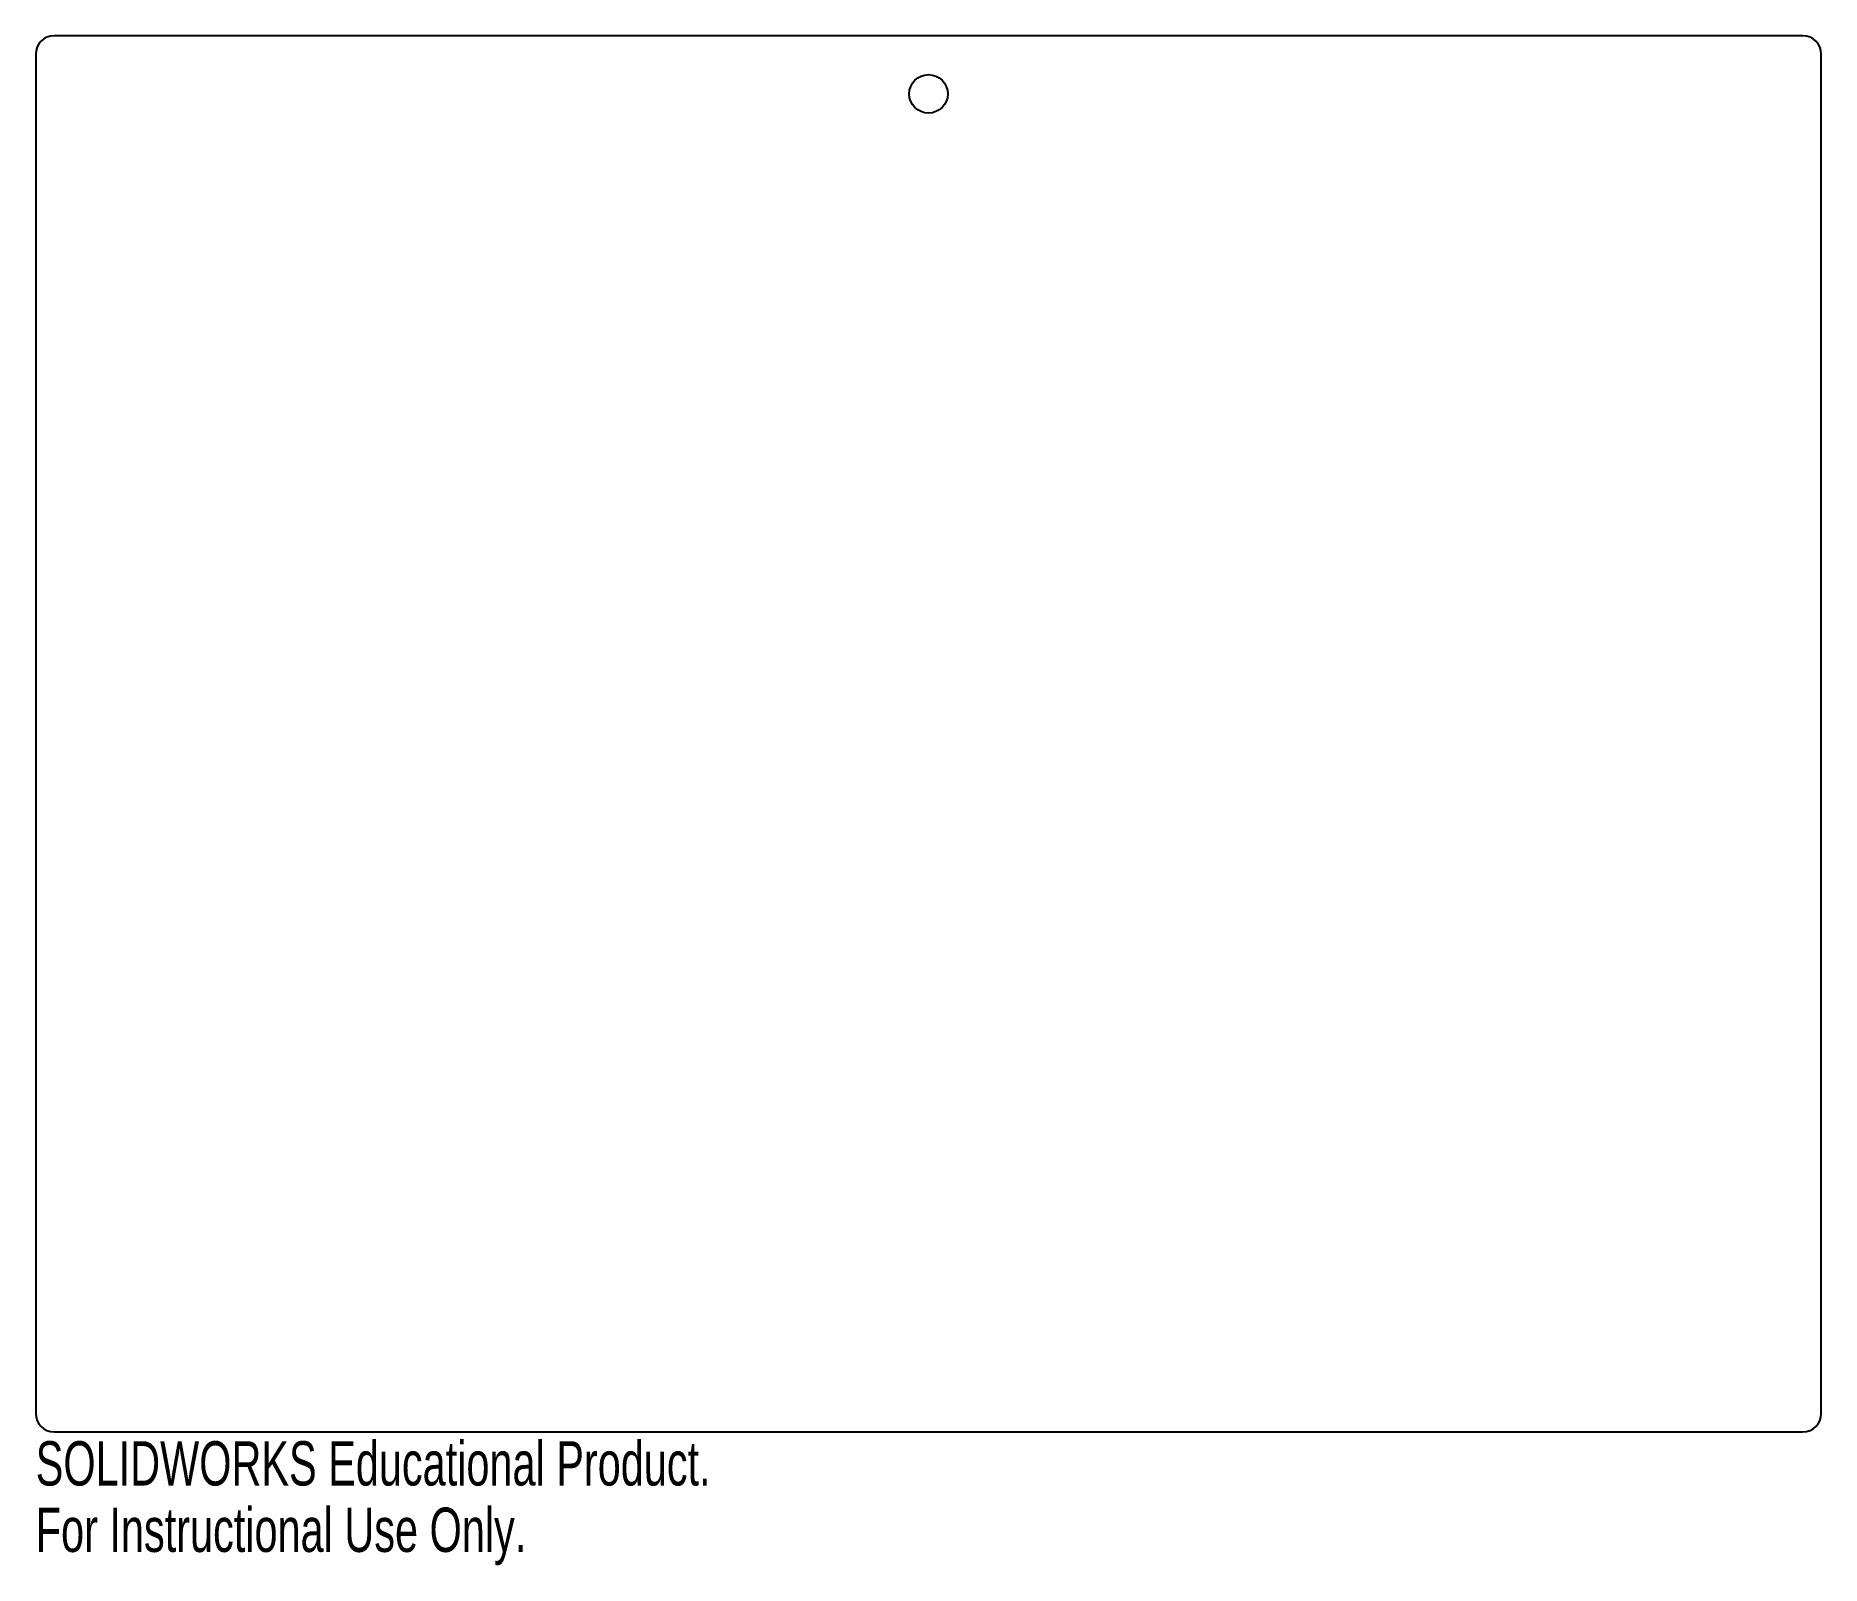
# Model space of a CAD drawing. Header units: millimetres. Extents: x -97 to 97, y -91 to 76.
import ezdxf

# ---------------------------------------------------------------- set-up
doc = ezdxf.new("R2010")
doc.units = ezdxf.units.MM
doc.styles.add('SLDTEXTSTYLE0', font='TXT', dxfattribs={"width": 0.7})

msp = doc.modelspace()

# ---------------------------------------------------------------- linework, layer by layer
at = {"color": 7, "linetype": 'Continuous', "lineweight": 25}
for p, q in [((95.47, 76.2), (-95.47, 76.2)), ((-97.47, 74.2), (-97.47, -74.2)), ((97.47, -74.2), (97.47, 74.2)), ((-95.47, -76.2), (95.47, -76.2))]:
    msp.add_line(p, q, dxfattribs=at)
msp.add_circle((0, 69.85), 2.1, dxfattribs=at)
for centre, start, end in [((-95.47, 74.2), 90, 180), ((95.47, 74.2), 0, 90), ((-95.47, -74.2), 180, 270), ((95.47, -74.2), 270, 0)]:
    msp.add_arc(centre, 2, start, end, dxfattribs=at)

# ---------------------------------------------------------------- texts
at = {"color": 7, "linetype": 'Continuous', "char_height": 4.8336, "attachment_point": 1, "style": 'SLDTEXTSTYLE0'}
for s, insert in [('SOLIDWORKS Educational Product.', (-97.47, -77.22)), ('For Instructional Use Only.', (-97.47, -84.47))]:
    msp.add_mtext(s, dxfattribs=dict(at, insert=insert))

doc.saveas('drawing.dxf')
